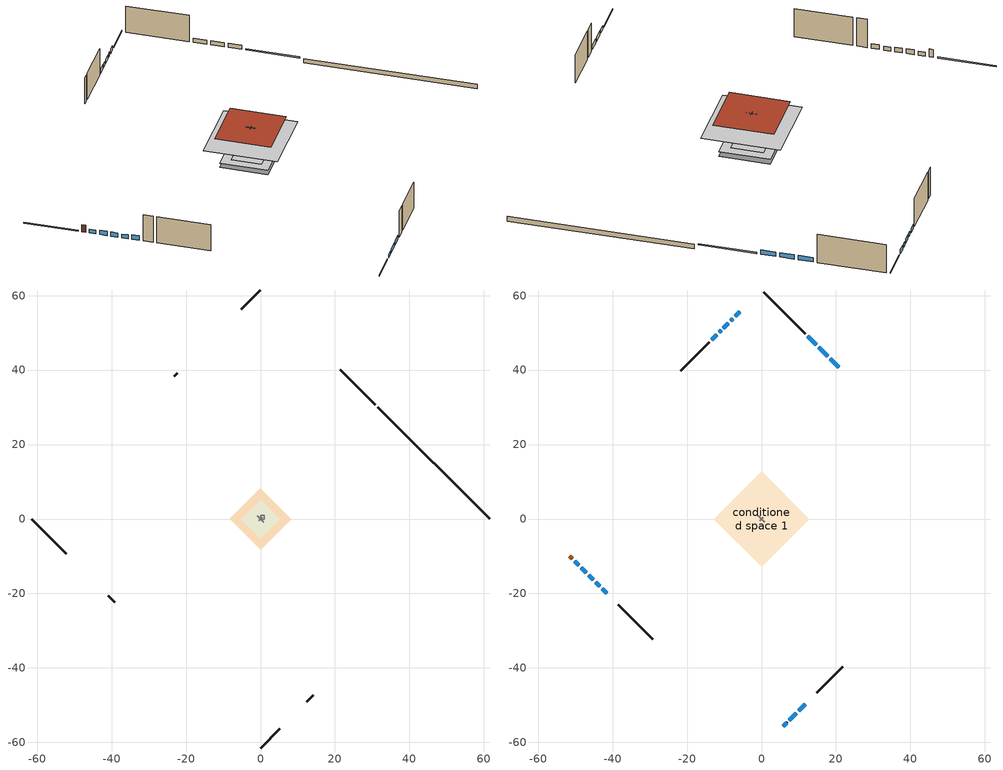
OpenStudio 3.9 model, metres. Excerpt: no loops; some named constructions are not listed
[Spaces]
garage 1
 floor foundation (Slab1 construction): -5.17,0 0,5.17 5.17,0 0,-5.17 z0
 wall outside (Wall1 construction): 12.46,-49.06 14.18,-47.34 z0.3:7.62
 wall outside (Wall2 construction): -40.87,-20.65 -39.14,-22.37 z0.3:7.62
 wall outside (Wall9 construction): -22.34,39.17 -23.2,38.31 z0.3:7.62
 wall to conditioned space 1 (Wall5 construction Reversed): 0.86,-0.86 -0.86,0.86 z0.3:7.62
 wall to conditioned space 1 (Wall6 construction Reversed): 0.43,0.43 -0.43,-0.43 z0.3:7.62
crawlspace - vented 1
 floor foundation (Slab2 construction): -8.29,0 0,8.29 8.29,0 0,-8.29 z-0.91
 wall outside (RimJoist1 construction): 30.81,30.7 21.44,40.08 z0.3:0.61
 wall outside (RimJoist2 construction): 0,-61.52 5.19,-56.32 z0.3:0.61
 wall outside (RimJoist3 construction): -61.52,0 -52.14,-9.38 z0.3:0.61
 wall outside (RimJoist4 construction): 0,61.52 -5.19,56.32 z0.3:0.61
 wall foundation (FoundationWall1 construction): 61.52,0 31.47,30.04 z-0.91:0.3
furnace airloop ret air space
 floor adiabatic (AdiabaticConst): 0,0 0,1 1,1 1,0 z0
 wall adiabatic (AdiabaticConst): 0,1 0,0 1,0 1,1 0,1 z0:1
 ceiling adiabatic (AdiabaticConst): 1,0 1,1 0,1 0,0 z1
conditioned space 1
 floor to crawlspace - vented 1 (Floor1 construction): -8.29,0 0,8.29 8.29,0 0,-8.29 z0.3
 floor to garage 1 (Floor2 construction): -5.17,0 0,5.17 5.17,0 0,-5.17 z0.3
 floor adiabatic (AdiabaticFloorConstruction): -12.81,0 0,12.81 12.81,0 0,-12.81 z5.18
 wall outside (Wall3 construction): 11.72,49.8 0.66,60.86 z0.3:7.62
 wall outside (Wall4 construction): 14.84,-46.68 21.76,-39.75 z0.3:7.62
 wall outside (Wall7 construction): -38.49,-23.03 -29.18,-32.34 z0.3:7.62
 wall outside (Wall8 construction): -13.97,47.54 -21.69,39.83 z0.3:7.62
 wall outside (AdiabaticWallConstruction): 20.78,40.73 18.42,43.1 / 17.76,43.76 15.39,46.12 / 14.74,46.78 12.37,49.14 / 7.51,-54.01 9.32,-52.19 / 9.98,-51.53 11.8,-49.72 z0.3:1.43; 5.85,-55.67 6.85,-54.66 z0.3:1.22; -46.46,-15.06 -45.25,-16.27 z0.3:1.46; -44.59,-16.92 -43.47,-18.05 / -50.18,-11.33 -49.06,-12.46 / -7.76,53.76 -8.3,53.21 / -10.86,50.65 -11.41,50.1 z0.3:1.34; -42.81,-18.7 -41.52,-19.99 / -48.4,-13.11 -47.11,-14.4 z0.3:1.52; -5.85,55.66 -7.1,54.41 / -8.96,52.56 -10.21,51.31 / -12.07,49.45 -13.32,48.2 z0.3:1.49
 wall outside (AdiabaticWallConstruction 1): -51.48,-10.03 -50.84,-10.68 z0.3:2.34
 window (WindowConstruction): 20.78,40.73 18.42,43.1 z0.3:1.43
 window (WindowConstruction 1): 17.76,43.76 15.39,46.12 z0.3:1.43
 window (WindowConstruction 2): 14.74,46.78 12.37,49.14 z0.3:1.43
 window (WindowConstruction 3): 5.85,-55.66 6.85,-54.67 z0.3:1.22
 window (WindowConstruction 4): 7.51,-54.01 9.32,-52.19 z0.3:1.43
 window (WindowConstruction 5): 9.98,-51.53 11.8,-49.72 z0.3:1.43
 window (WindowConstruction 6): -46.46,-15.06 -45.25,-16.27 z0.3:1.46
 window (WindowConstruction 7): -44.59,-16.92 -43.47,-18.05 z0.3:1.34
 window (WindowConstruction 8): -42.81,-18.7 -41.52,-19.99 z0.3:1.52
 window (WindowConstruction 9): -50.18,-11.34 -49.06,-12.46 z0.3:1.34
 window (WindowConstruction 10): -48.4,-13.11 -47.11,-14.4 z0.3:1.52
 window (WindowConstruction 11): -5.85,55.66 -7.1,54.42 z0.3:1.49
 window (WindowConstruction 12): -7.76,53.76 -8.3,53.21 z0.3:1.34
 window (WindowConstruction 13): -8.96,52.56 -10.21,51.31 z0.3:1.49
 window (WindowConstruction 14): -10.86,50.65 -11.41,50.11 z0.3:1.34
 window (WindowConstruction 15): -12.07,49.45 -13.32,48.2 z0.3:1.49
 door (Door): -51.48,-10.03 -50.84,-10.68 z0.3:2.34
 ceiling adiabatic (AdiabaticFloorConstruction): 0,-12.81 12.81,0 0,12.81 -12.81,0 z5.18
 roof outside (Roof1 construction): 0,9.77 -9.77,0 0,-9.77 9.77,0 z7.62
[Material] Roughness=Rough
Name | Thickness {m} | Conductivity {W/m-K} | Density {kg/m3} | Specific Heat {J/kg-K} | Thermal Absorptance | Solar Absorptance | Visible Absorptance
osb sheathing 0.75 in. | 0.01905 | 0.115458 | 512.64 | 1214.23 | 0.9 | 0.7 | 0.7
gypsum board | 0.0127 | 0.160291 | 801 | 837.4 | 0.9 | 0.6 | 0.6
osb sheathing 0.5 in. 1; osb sheathing 0.5 in. 2 | 0.0127 | 0.115458 | 512.64 | 1214.23
wall stud and cavity 2 | 0.1397 | 0.335416 | 139.0536 | 1170.24 | 0.9 | 0.7 | 0.7
floor stud and cavity | 0.1397 | 0.923637 | 92.3553 | 1139.71 | 0.9 | 0.7 | 0.7
floor covering | 0.0127 | 0.0433444 | 54.468 | 1339.84 | 0.9 | 0.6 | 0.6
[Construction]
Wall5 construction: osb sheathing 0.5 in. 1, wall stud and cavity 2, gypsum board
Wall6 construction: osb sheathing 0.5 in. 2, wall stud and cavity 2, gypsum board
Floor1 construction Reversed: floor covering, osb sheathing 0.75 in., floor stud and cavity
[Schedule:Ruleset]
Name | Default Day Schedule
cooling season schedule | cooling season schedule default day
natural vent schedule | natural vent schedule default day
[Schedule:Day]
cooling season schedule default day; cooling season schedule day; cooling season schedule day 2; natural vent schedule default day: 24, 0, 0
cooling season schedule day 1; natural vent schedule day: 24, 0, 1
[Schedule:Rule] Apply Monday=Yes; Apply Wednesday=Yes; Apply Friday=Yes; Date Specification Type=DateRange; Start Day=1
Name | Schedule Ruleset | Rule Order | Day Schedule | Apply Sunday | Apply Tuesday | Apply Thursday | Apply Saturday | Start Month | End Month | End Day
cooling season schedule allday rule | cooling season schedule | 2 | cooling season schedule day | Yes | Yes | Yes | Yes | 1 | 5 | 31
cooling season schedule allday rule 1 | cooling season schedule | 1 | cooling season schedule day 1 | Yes | Yes | Yes | Yes | 6 | 9 | 30
cooling season schedule allday rule 2 | cooling season schedule | 0 | cooling season schedule day 2 | Yes | Yes | Yes | Yes | 10 | 12 | 31
natural vent schedule rule | natural vent schedule | 0 | natural vent schedule day | No | No | No | No | 1 | 12 | 31
[Schedule:File] External File=External File 1; Rows to Skip at Top=1; Number of Hours of Data=8760; Interpolate to Timestep=Yes; Minutes per Item=15; Translate File With Relative Path=Yes
Name | Column Number
hot_water_fixtures | 12
hot_water_clothes_washer | 8
hot_water_dishwasher | 6
